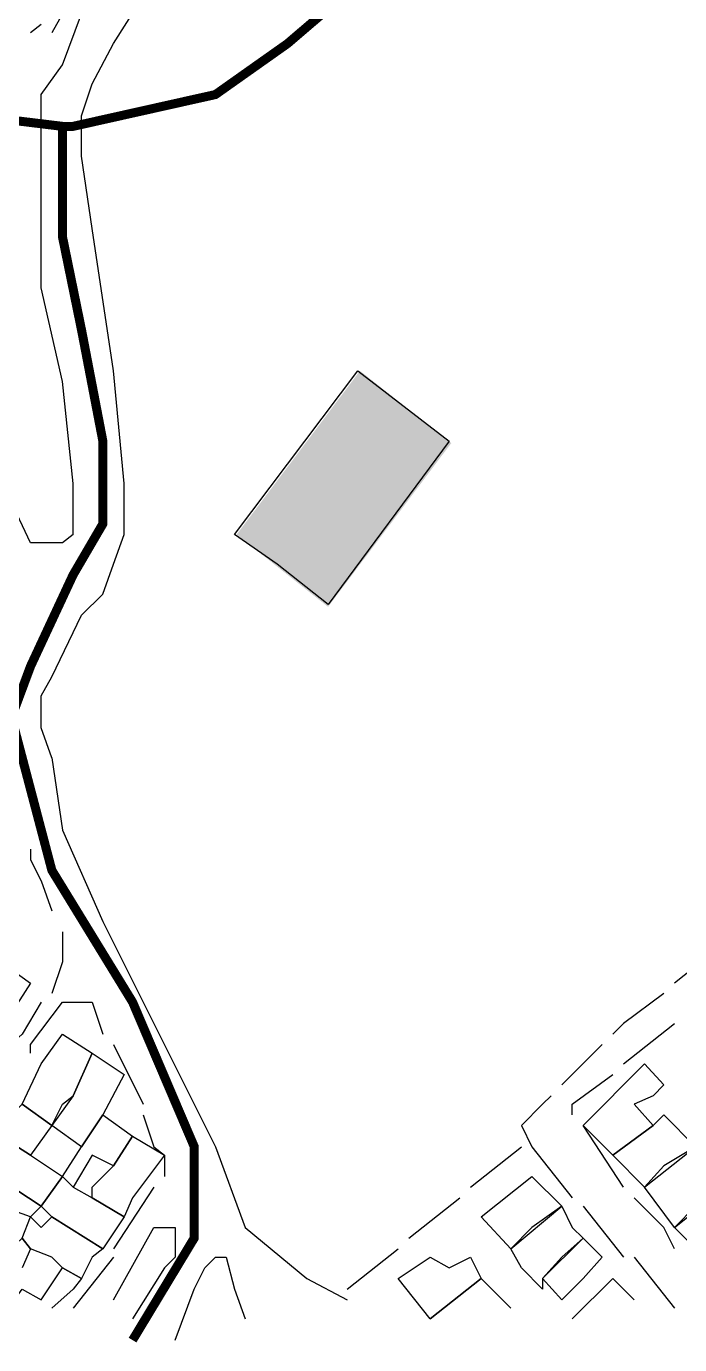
# Model space of a CAD drawing. Header units: millimetres. Extents: x -3588 to 75209, y -3737 to 38254.
# Drawn here: x 6224.8 to 6311.6, y 5056 to 5231.1 of the extents above; entities that cross this region are included whole.
import ezdxf

# ---------------------------------------------------------------- set-up
doc = ezdxf.new("R2010")
doc.units = ezdxf.units.MM
doc.layers.add('H', color=250, linetype='Continuous')
doc.layers.add('P', color=253, linetype='Continuous')

msp = doc.modelspace()

# ---------------------------------------------------------------- hatches: boundary and pattern name
at = {"layer": 'H', "linetype": 'Continuous'}
msp.add_hatch(color=256, dxfattribs=at).paths.add_polyline_path([(6264.857, 5153.992), (6252.711, 5163.594), (6269.098, 5185.327), (6281.229, 5175.741), (6264.857, 5153.992), (6264.857, 5153.992)])

# ---------------------------------------------------------------- linework, layer by layer
at = {"layer": 'P', "const_width": 1.2}
for points in [[(6238.883, 5056.609), (6247.077, 5070.164), (6247.077, 5082.295), (6238.883, 5101.499), (6228.161, 5118.991), (6222.8, 5139.316), (6225.328, 5146.102), (6230.978, 5158.233), (6234.931, 5165.002), (6234.931, 5176.013), (6232.114, 5190.688), (6229.569, 5203.123), (6229.569, 5217.798), (6230.978, 5217.798), (6249.894, 5222.023), (6259.496, 5228.809), (6267.402, 5235.578), (6274.172, 5243.772), (6291.952, 5257.312), (6302.69, 5261.264), (6313.685, 5265.217)], [(6131.899, 5246.301), (6130.49, 5243.772), (6150.815, 5244.893), (6160.417, 5240.94), (6167.187, 5230.217), (6173.956, 5223.448), (6184.679, 5220.615), (6206.428, 5220.615), (6229.569, 5217.798), (6229.569, 5203.123), (6232.114, 5190.688), (6234.931, 5176.013), (6234.931, 5165.002), (6230.978, 5158.233), (6225.328, 5146.102), (6222.8, 5139.316), (6228.161, 5118.991), (6238.883, 5101.499), (6247.077, 5082.295), (6247.077, 5070.164), (6238.883, 5056.609)], [(6267.402, 5235.578), (6259.496, 5228.809), (6249.894, 5222.023), (6230.978, 5217.798), (6229.569, 5217.798), (6206.428, 5220.615), (6184.679, 5220.615), (6173.956, 5223.448), (6167.187, 5230.217), (6160.417, 5240.94)]]:
    msp.add_lwpolyline(points, dxfattribs=at)
at = {"layer": 'P'}
for points in [[(6237.763, 5163.594), (6237.763, 5170.363), (6236.339, 5185.327), (6233.522, 5204.243), (6232.114, 5213.845), (6232.114, 5219.207), (6233.522, 5223.448), (6236.339, 5228.809), (6243.124, 5239.531)], [(6226.753, 5231.337), (6225.328, 5230.217)], [(6229.569, 5232.762), (6228.161, 5230.217)], [(6229.569, 5225.976), (6232.114, 5232.762)], [(6226.753, 5205.652), (6226.753, 5209.893), (6226.753, 5215.254), (6226.753, 5222.023), (6229.569, 5225.976)], [(6230.978, 5163.594), (6229.569, 5162.474), (6226.753, 5162.474), (6225.328, 5162.474), (6222.8, 5167.835), (6219.967, 5171.788), (6216.014, 5176.013), (6213.197, 5178.557), (6209.245, 5181.374), (6203.883, 5183.918), (6191.464, 5185.327), (6184.679, 5188.159), (6179.318, 5190.688), (6173.956, 5194.929), (6168.595, 5198.882), (6161.826, 5207.076)], [(6230.978, 5163.594), (6230.978, 5170.363), (6229.569, 5183.918), (6226.753, 5196.337), (6226.753, 5205.652)], [(6258.088, 5159.641), (6252.439, 5163.594), (6268.81, 5185.327), (6280.941, 5176.013), (6264.857, 5154.28), (6258.088, 5159.641)], [(6232.114, 5152.871), (6234.931, 5155.688), (6236.339, 5159.641), (6237.763, 5163.594)], [(6228.161, 5133.955), (6226.753, 5137.908), (6226.753, 5142.149), (6228.161, 5144.677), (6232.114, 5152.871)], [(6228.161, 5133.955), (6229.569, 5124.353)], [(6229.569, 5124.353), (6234.931, 5112.222)], [(6225.328, 5121.824), (6225.328, 5120.4), (6226.753, 5117.583), (6228.161, 5113.63)], [(6234.931, 5112.222), (6241.716, 5098.667), (6247.077, 5087.944)], [(6229.569, 5110.814), (6229.569, 5109.389), (6229.569, 5108.269), (6229.569, 5106.861), (6228.161, 5102.62)], [(6316.229, 5110.814), (6316.229, 5108.269), (6310.868, 5104.028)], [(6221.391, 5101.499), (6218.559, 5102.62), (6221.391, 5106.861), (6225.328, 5104.028), (6222.8, 5100.075), (6221.391, 5101.499)], [(6309.46, 5102.62), (6304.099, 5098.667), (6302.69, 5097.258)], [(6226.753, 5101.499), (6224.208, 5097.258), (6221.391, 5094.714)], [(6225.328, 5094.714), (6225.328, 5095.85), (6229.569, 5101.499)], [(6229.569, 5101.499), (6230.978, 5101.499), (6233.522, 5101.499), (6234.931, 5097.258)], [(6304.099, 5093.305), (6310.868, 5098.667)], [(6226.753, 5093.305), (6229.569, 5097.258), (6233.522, 5094.714), (6230.978, 5089.064), (6228.161, 5085.128), (6224.208, 5087.944), (6226.753, 5093.305)], [(6229.569, 5087.944), (6230.978, 5089.064), (6233.522, 5094.714), (6237.763, 5091.897), (6234.931, 5086.536), (6232.114, 5082.295), (6228.161, 5085.128), (6229.569, 5087.944)], [(6236.339, 5095.85), (6240.292, 5087.944)], [(6301.266, 5095.85), (6295.905, 5090.489)], [(6308.051, 5089.064), (6305.507, 5087.944), (6308.051, 5085.128), (6302.69, 5081.175), (6298.737, 5085.128), (6306.915, 5093.305), (6309.46, 5090.489), (6308.051, 5089.064)], [(6297.313, 5086.536), (6297.313, 5087.944), (6302.69, 5091.897)], [(6222.8, 5086.536), (6224.208, 5087.944), (6228.161, 5085.128), (6225.328, 5081.175), (6221.391, 5083.703), (6222.8, 5086.536)], [(6247.077, 5087.944), (6249.894, 5082.295), (6253.847, 5071.572)], [(6294.496, 5089.064), (6293.36, 5087.944), (6290.543, 5085.128), (6291.952, 5082.295)], [(6232.114, 5082.295), (6234.931, 5086.536), (6238.883, 5083.703), (6236.339, 5079.75), (6233.522, 5081.175), (6230.978, 5076.934), (6229.569, 5078.342), (6232.114, 5082.295)], [(6240.292, 5086.536), (6241.716, 5082.295), (6243.124, 5081.175), (6243.124, 5079.75), (6243.124, 5078.342)], [(6309.46, 5079.75), (6306.915, 5076.934), (6302.69, 5081.175), (6308.051, 5085.128), (6309.46, 5086.536), (6313.685, 5082.295), (6309.46, 5079.75)], [(6304.099, 5076.934), (6298.737, 5085.128)], [(6219.967, 5082.295), (6221.391, 5083.703), (6225.328, 5081.175), (6229.569, 5078.342), (6226.753, 5074.389), (6218.559, 5079.75), (6219.967, 5082.295)], [(6233.522, 5076.934), (6234.931, 5078.342), (6236.339, 5079.75), (6238.883, 5083.703), (6243.124, 5081.175), (6238.883, 5075.525), (6237.763, 5072.981), (6233.522, 5075.525), (6233.522, 5076.934)], [(6283.774, 5076.934), (6290.543, 5082.295)], [(6291.952, 5082.295), (6297.313, 5075.525)], [(6313.685, 5074.389), (6310.868, 5071.572), (6306.915, 5076.934), (6313.685, 5082.295), (6317.638, 5076.934), (6313.685, 5074.389)], [(6225.328, 5072.981), (6221.391, 5074.389), (6219.967, 5072.981), (6218.559, 5072.981), (6214.606, 5075.525), (6218.559, 5079.75), (6226.753, 5074.389), (6225.328, 5072.981)], [(6230.978, 5076.934), (6233.522, 5075.525), (6237.763, 5072.981), (6234.931, 5068.74), (6228.161, 5072.981), (6226.753, 5074.389), (6229.569, 5078.342), (6230.978, 5076.934)], [(6291.952, 5071.572), (6289.135, 5068.74), (6285.182, 5072.981), (6291.952, 5078.342), (6295.905, 5074.389), (6291.952, 5071.572)], [(6241.716, 5076.934), (6236.339, 5068.74)], [(6275.58, 5070.164), (6282.366, 5075.525)], [(6310.868, 5068.74), (6309.46, 5071.572), (6305.507, 5075.525)], [(6317.638, 5070.164), (6314.821, 5067.619), (6310.868, 5071.572), (6317.638, 5076.934), (6321.591, 5072.981), (6317.638, 5070.164)], [(6295.905, 5067.619), (6293.36, 5064.803), (6293.36, 5063.379), (6290.543, 5066.211), (6289.135, 5068.74), (6295.905, 5074.389), (6297.313, 5071.572), (6298.737, 5070.164), (6295.905, 5067.619)], [(6298.737, 5074.389), (6304.099, 5067.619)], [(6233.522, 5067.619), (6232.114, 5064.803), (6229.569, 5066.211), (6228.161, 5067.619), (6225.328, 5068.74), (6224.208, 5070.164), (6225.328, 5072.981), (6226.753, 5071.572), (6228.161, 5072.981), (6234.931, 5068.74), (6233.522, 5067.619)], [(6217.438, 5061.97), (6219.967, 5066.211), (6224.208, 5070.164), (6225.328, 5068.74), (6224.208, 5066.211)], [(6236.339, 5061.97), (6241.716, 5071.572), (6244.533, 5071.572), (6244.533, 5070.164)], [(6244.533, 5070.164), (6244.533, 5067.619), (6243.124, 5066.211)], [(6253.847, 5071.572), (6262.041, 5064.803)], [(6298.737, 5064.803), (6295.905, 5061.97), (6293.36, 5064.803), (6298.737, 5070.164), (6301.266, 5067.619), (6298.737, 5064.803)], [(6267.402, 5063.379), (6274.172, 5068.74)], [(6236.339, 5067.619), (6230.978, 5060.85)], [(6248.486, 5066.211), (6249.894, 5067.619), (6251.302, 5067.619), (6252.439, 5063.379), (6253.847, 5059.426)], [(6285.182, 5064.803), (6278.413, 5059.426), (6274.172, 5064.803), (6278.413, 5067.619), (6280.941, 5066.211), (6283.774, 5067.619), (6285.182, 5064.803)], [(6305.507, 5067.619), (6310.868, 5060.85)], [(6221.391, 5059.426), (6224.208, 5063.379), (6226.753, 5061.97), (6229.569, 5066.211), (6232.114, 5064.803), (6230.978, 5063.379)], [(6243.124, 5066.211), (6238.883, 5059.426)], [(6244.533, 5056.609), (6247.077, 5063.379), (6248.486, 5066.211)], [(6262.041, 5064.803), (6267.402, 5061.97)], [(6278.413, 5059.426), (6285.182, 5064.803), (6289.135, 5060.85)], [(6297.313, 5059.426), (6302.69, 5064.803), (6305.507, 5061.97)], [(6230.978, 5063.379), (6228.161, 5060.85)]]:
    msp.add_lwpolyline(points, dxfattribs=at)

doc.saveas('drawing.dxf')
